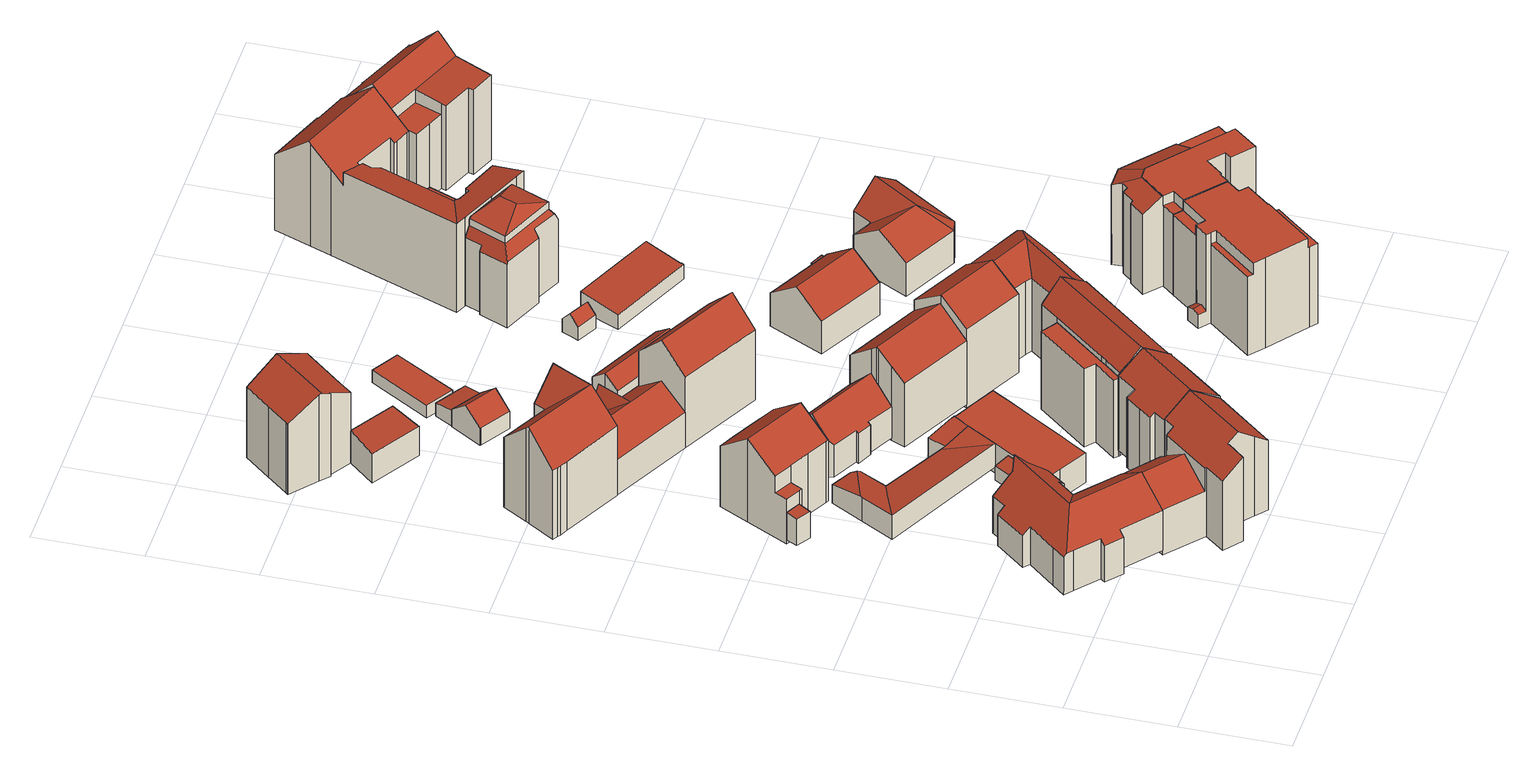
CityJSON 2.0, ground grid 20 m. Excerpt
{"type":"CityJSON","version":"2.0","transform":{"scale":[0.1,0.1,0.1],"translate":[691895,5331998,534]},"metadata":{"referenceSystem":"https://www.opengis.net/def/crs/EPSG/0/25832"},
"CityObjects":{
"building1":{"type":"Building","attributes":{"Gemeindeschluessel":"09162000","HoeheDach":"549.790","HoeheGrund":"536.860","Methode":"2000","NiedrigsteTraufeDesGebaeudes":"543.605","Geometrietyp2DReferenz":"3000","function":"31001_1000","roofType":"3100","measuredHeight":12.93,"storeysAboveGround":3},"geometry":[{"type":"MultiSurface","lod":"2","boundaries":[[[0,1,2,3]],[[4,5,6,7]],[[8,9,10,11,12,13,14,15,16]],[[17,18,19,20]],[[21,22,23,24]],[[25,26,27,28]],[[29,30,31,32,33,34,35,36,18,17,37,1,0,38,21,24,39,25,28,4,7,40,41]],[[33,12,11,34]],[[42,41,40,43]],[[38,44,22,21]],[[31,14,13,32]],[[45,6,5,27,26,46,23,9]],[[35,47,48,36]],[[35,34,11,10,47]],[[24,23,46,39]],[[45,43,40,7,6]],[[8,42,43,45,9]],[[23,22,44,3,2,20,19,48,47,10,9]],[[32,13,12,33]],[[28,27,5,4]],[[0,3,44,38]],[[30,15,14,31]],[[39,46,26,25]],[[15,30,29,16]],[[1,37,17,20,2]],[[36,48,19,18]],[[29,41,42,8,16]]],"semantics":{"surfaces":[{"type":"WallSurface"},{"type":"RoofSurface"},{"type":"GroundSurface"}],"values":[0,0,1,0,0,0,2,0,0,0,0,1,0,0,0,0,1,1,0,0,0,0,0,0,0,0,0]}}]},
"building2":{"type":"Building","attributes":{"Gemeindeschluessel":"09162000","HoeheDach":"542.207","HoeheGrund":"536.308","Methode":"1000","NiedrigsteTraufeDesGebaeudes":"541.855","Geometrietyp2DReferenz":"3000","function":"51009_1610","roofType":"9999","measuredHeight":5.9},"geometry":[{"type":"MultiSurface","lod":"2","boundaries":[[[49,50,51,52]],[[52,51,53,54]],[[50,49,55,56]],[[54,53,56,55]],[[50,56,53,51]],[[55,49,52,54]]],"semantics":{"surfaces":[{"type":"WallSurface"},{"type":"RoofSurface"},{"type":"GroundSurface"}],"values":[0,0,0,0,1,2]}}]},
"building3":{"type":"Building","attributes":{"Gemeindeschluessel":"09162000","HoeheDach":"555.390","HoeheGrund":"536.004","Methode":"2000","NiedrigsteTraufeDesGebaeudes":"545.475","Geometrietyp2DReferenz":"3000","function":"31001_1000","roofType":"3100","measuredHeight":19.39,"storeysAboveGround":5},"geometry":[{"type":"MultiSurface","lod":"2","boundaries":[[[57,58,59,60,61]],[[62,63,64,65,66,67]],[[68,69,57,61]],[[70,71,72,73,74,75]],[[76,77,78,79]],[[76,80,81,82,77]],[[72,83,68,61,60,82,81,67,66,73]],[[66,65,84,74,73]],[[57,69,85,71,70,86,87,63,62,80,76,79,88,58]],[[87,89,64,63]],[[62,67,81,80]],[[59,90,78,77,82,60]],[[84,65,64,89,91,92]],[[72,71,85,83]],[[88,90,59,58]],[[74,84,92,75]],[[86,91,89,87]],[[79,78,90,88]],[[86,70,75,92,91]],[[69,68,83,85]]],"semantics":{"surfaces":[{"type":"WallSurface"},{"type":"RoofSurface"},{"type":"GroundSurface"}],"values":[0,0,0,0,0,0,1,0,2,0,0,1,1,0,0,1,0,0,0,0]}}]},
"building4":{"type":"Building","attributes":{"Gemeindeschluessel":"09162000","HoeheDach":"553.172","HoeheGrund":"535.550","Methode":"1000","NiedrigsteTraufeDesGebaeudes":"545.040","Geometrietyp2DReferenz":"3000","function":"31001_1000","roofType":"3100","measuredHeight":17.62,"storeysAboveGround":4},"geometry":[{"type":"MultiSurface","lod":"2","boundaries":[[[93,94,95,96]],[[97,98,99,100,101,102]],[[103,104,94,93]],[[105,106,107,108]],[[103,109,110,111,104]],[[111,110,107,106,112,113,102]],[[114,115,99,98]],[[96,95,116,117]],[[103,93,96,117,118,119,114,98,97,120,121,105,108,109]],[[97,102,113,120]],[[119,122,115,114]],[[106,105,121,112]],[[111,102,101,123,124,116,95,94,104]],[[120,113,112,121]],[[125,123,101,100]],[[115,122,125,100,99]],[[119,118,124,123,125,122]],[[108,107,110,109]],[[124,118,117,116]]],"semantics":{"surfaces":[{"type":"WallSurface"},{"type":"RoofSurface"},{"type":"GroundSurface"}],"values":[0,0,0,0,0,1,0,0,2,0,0,0,1,0,0,1,0,0,0]}}]},
"building5":{"type":"Building","attributes":{"Gemeindeschluessel":"09162000","HoeheDach":"555.890","HoeheGrund":"535.454","Methode":"2000","NiedrigsteTraufeDesGebaeudes":"550.057","Geometrietyp2DReferenz":"3000","function":"31001_9998","roofType":"3100","measuredHeight":20.44,"storeysAboveGround":4},"geometry":[{"type":"MultiSurface","lod":"2","boundaries":[[[126,127,128,129]],[[130,131,132,133]],[[134,135,132,131,128,127,136,137]],[[134,138,139,140,141,135]],[[139,142,143,144,140]],[[145,136,127,126]],[[129,128,131,130]],[[146,147,143,142]],[[147,146,148,149]],[[150,151,149,148]],[[151,152,145,126,129,130,133,153,144,143,147,149]],[[153,133,132,135,141]],[[152,151,150,138,134,137]],[[136,145,152,137]],[[146,142,139,138,150,148]],[[153,141,140,144]]],"semantics":{"surfaces":[{"type":"WallSurface"},{"type":"RoofSurface"},{"type":"GroundSurface"}],"values":[0,0,1,1,0,0,0,0,0,0,2,0,0,0,1,0]}}]},
"building6":{"type":"Building","attributes":{"Gemeindeschluessel":"09162000","HoeheDach":"540.651","HoeheGrund":"535.598","Methode":"2000","NiedrigsteTraufeDesGebaeudes":"539.568","Geometrietyp2DReferenz":"3000","function":"31001_2000","roofType":"1000","measuredHeight":5.05},"geometry":[{"type":"MultiSurface","lod":"2","boundaries":[[[154,155,156,157,158]],[[159,160,161,155,154,162]],[[163,164,165,166,167]],[[159,162,167,166,168]],[[163,167,162,154,158,169]],[[170,171,172,173]],[[157,174,175,169,158]],[[165,164,175,174]],[[166,165,174,157,156,176,170,173,168]],[[161,177,176,156,155]],[[176,177,171,170]],[[173,172,160,159,168]],[[169,175,164,163]],[[160,172,171,177,161]]],"semantics":{"surfaces":[{"type":"WallSurface"},{"type":"RoofSurface"},{"type":"GroundSurface"}],"values":[0,1,0,0,1,0,0,0,2,0,0,0,1,1]}}]},
"building7":{"type":"Building","attributes":{"Gemeindeschluessel":"09162000","HoeheDach":"539.870","HoeheGrund":"536.253","Methode":"2000","NiedrigsteTraufeDesGebaeudes":"539.256","Geometrietyp2DReferenz":"3000","function":"31001_2000","roofType":"2100","measuredHeight":3.62,"storeysAboveGround":1},"geometry":[{"type":"MultiSurface","lod":"2","boundaries":[[[178,179,180,181]],[[181,180,182,183]],[[183,182,184,185]],[[181,183,185,178]],[[185,184,179,178]],[[179,184,182,180]]],"semantics":{"surfaces":[{"type":"WallSurface"},{"type":"GroundSurface"},{"type":"RoofSurface"}],"values":[0,0,0,1,0,2]}}]},
"building8":{"type":"Building","attributes":{"Gemeindeschluessel":"09162000","HoeheDach":"555.240","HoeheGrund":"535.633","Methode":"2000","NiedrigsteTraufeDesGebaeudes":"550.496","Geometrietyp2DReferenz":"3000","function":"31001_1000","roofType":"3100","measuredHeight":19.61,"storeysAboveGround":5},"geometry":[{"type":"MultiSurface","lod":"2","boundaries":[[[186,187,188,189]],[[190,191,192,193]],[[194,195,196,197]],[[198,199,189,188]],[[199,198,191,190]],[[197,196,200,201]],[[202,203,204,205,206]],[[207,208,209,210]],[[202,209,208,211,186,189,199,190,193,212,194,197,201,213,203]],[[208,207,214,211]],[[194,212,215,216,195]],[[193,192,215,212]],[[207,210,206,205,216,215,192,191,198,188,187,214]],[[213,217,204,203]],[[202,206,210,209]],[[211,214,187,186]],[[201,200,217,213]],[[204,217,200,196,195,216,205]]],"semantics":{"surfaces":[{"type":"WallSurface"},{"type":"GroundSurface"},{"type":"RoofSurface"}],"values":[0,0,0,0,0,0,0,0,1,0,0,0,2,0,0,0,0,2]}}]},
"building9":{"type":"Building","attributes":{"Gemeindeschluessel":"09162000","HoeheDach":"540.573","HoeheGrund":"534.289","Methode":"2000","NiedrigsteTraufeDesGebaeudes":"540.573","Geometrietyp2DReferenz":"3000","function":"31001_1000","roofType":"1000","measuredHeight":6.28,"storeysAboveGround":2},"geometry":[{"type":"MultiSurface","lod":"2","boundaries":[[[218,219,220,221]],[[222,223,224,225]],[[226,227,228,229]],[[230,231,232,233]],[[234,235,227,226]],[[236,237,231,230]],[[232,231,237,220,219,238,228,227,235,239,224,223,171,172,240]],[[241,172,171,242]],[[233,232,240,243]],[[244,238,219,218]],[[229,228,238,244]],[[243,240,172,241]],[[245,239,235,234]],[[225,224,239,245]],[[242,171,223,222]],[[221,220,237,236]],[[243,241,242,222,225,245,234,226,229,244,218,221,236,230,233]]],"semantics":{"surfaces":[{"type":"WallSurface"},{"type":"RoofSurface"},{"type":"GroundSurface"}],"values":[0,0,0,0,0,0,1,0,0,0,0,0,0,0,0,0,2]}}]},
"building10":{"type":"Building","attributes":{"Gemeindeschluessel":"09162000","HoeheDach":"540.693","HoeheGrund":"535.608","Methode":"2000","NiedrigsteTraufeDesGebaeudes":"539.680","Geometrietyp2DReferenz":"3000","function":"31001_2000","roofType":"1000","measuredHeight":5.08},"geometry":[{"type":"MultiSurface","lod":"2","boundaries":[[[246,247,171,170]],[[170,171,248,176]],[[249,250,176,248]],[[176,250,251,252,246,170]],[[251,253,254,252]],[[249,248,171,247,254,253]],[[250,249,253,251]],[[252,254,247,246]]],"semantics":{"surfaces":[{"type":"WallSurface"},{"type":"GroundSurface"},{"type":"RoofSurface"}],"values":[0,0,0,1,0,2,0,0]}}]},
"building11":{"type":"Building","attributes":{"Gemeindeschluessel":"09162000","HoeheDach":"547.040","HoeheGrund":"535.499","Methode":"2000","NiedrigsteTraufeDesGebaeudes":"542.980","Geometrietyp2DReferenz":"3000","function":"31001_1000","roofType":"3100","measuredHeight":11.54,"storeysAboveGround":2},"geometry":[{"type":"MultiSurface","lod":"2","boundaries":[[[255,256,257,258,259]],[[260,261,255,259]],[[262,263,264,265,266,267,268]],[[269,262,268,270]],[[262,269,271,263]],[[272,257,256,264]],[[270,268,267,273]],[[272,274,275,258,257]],[[256,255,261,266,265,264]],[[260,259,258,275,276,277,271,269,270,273]],[[264,278,279,274,272]],[[263,271,277,280]],[[279,276,275,274]],[[260,273,267,266,261]],[[264,263,280,278]],[[277,276,279,278,280]]],"semantics":{"surfaces":[{"type":"WallSurface"},{"type":"RoofSurface"},{"type":"GroundSurface"}],"values":[0,0,1,0,0,1,0,0,1,2,1,0,0,0,1,0]}}]},
"building12":{"type":"Building","attributes":{"Gemeindeschluessel":"09162000","HoeheDach":"541.265","HoeheGrund":"535.370","Methode":"1000","NiedrigsteTraufeDesGebaeudes":"540.161","Geometrietyp2DReferenz":"3000","function":"31001_2000","roofType":"2100","measuredHeight":5.89},"geometry":[{"type":"MultiSurface","lod":"2","boundaries":[[[281,282,283,149]],[[284,285,282,281]],[[286,287,288,283,282,285,289]],[[290,289,285,284]],[[149,283,288,291]],[[292,293,290,284,281,149,291]],[[293,286,289,290]],[[286,293,292,287]],[[291,288,287,292]]],"semantics":{"surfaces":[{"type":"WallSurface"},{"type":"RoofSurface"},{"type":"GroundSurface"}],"values":[0,0,1,0,0,2,0,0,0]}}]},
"building13":{"type":"Building","attributes":{"Gemeindeschluessel":"09162000","HoeheDach":"541.976","HoeheGrund":"535.101","Methode":"2000","NiedrigsteTraufeDesGebaeudes":"541.285","Geometrietyp2DReferenz":"3000","function":"31001_1000","roofType":"1000","measuredHeight":6.88,"storeysAboveGround":2},"geometry":[{"type":"MultiSurface","lod":"2","boundaries":[[[294,295,296,297]],[[298,299,300,301]],[[300,299,296,295]],[[297,296,299,298]],[[301,300,295,294]],[[298,301,294,297]]],"semantics":{"surfaces":[{"type":"WallSurface"},{"type":"RoofSurface"},{"type":"GroundSurface"}],"values":[0,0,1,0,0,2]}}]},
"building14":{"type":"Building","attributes":{"Gemeindeschluessel":"09162000","HoeheDach":"553.659","HoeheGrund":"535.068","Methode":"1000","NiedrigsteTraufeDesGebaeudes":"550.116","Geometrietyp2DReferenz":"3000","function":"31001_1000","roofType":"3100","measuredHeight":18.59,"storeysAboveGround":5},"geometry":[{"type":"MultiSurface","lod":"2","boundaries":[[[302,303,304,305,306,307,308,309]],[[310,311,312,313]],[[314,315,316,317,318,319,320,321,310,313,322,297,323]],[[304,303,315,314,324]],[[319,307,306,320]],[[317,309,308,318]],[[324,325,326,327,312,311,305,304]],[[297,326,325,323]],[[324,314,323,325]],[[321,305,311,310]],[[315,303,302,316]],[[316,302,309,317]],[[320,306,305,321]],[[318,308,307,319]],[[313,312,327,322]],[[322,327,326,297]]],"semantics":{"surfaces":[{"type":"RoofSurface"},{"type":"WallSurface"},{"type":"GroundSurface"}],"values":[0,1,2,1,1,1,0,1,1,1,1,1,1,1,1,1]}}]},
"building15":{"type":"Building","attributes":{"Gemeindeschluessel":"09162000","HoeheDach":"547.038","HoeheGrund":"535.520","Methode":"2000","NiedrigsteTraufeDesGebaeudes":"541.830","Geometrietyp2DReferenz":"3000","function":"31001_1000","roofType":"3100","measuredHeight":11.52,"storeysAboveGround":2},"geometry":[{"type":"MultiSurface","lod":"2","boundaries":[[[328,329,330,331]],[[332,333,334,335]],[[336,337,329,328]],[[338,339,340,341]],[[339,338,342,343]],[[331,330,341,340]],[[332,344,345,346,333]],[[347,348,349,350,351]],[[338,341,330,329,337,351,350,346,345,352,353,342]],[[353,354,343,342]],[[347,351,337,336]],[[355,352,345,344]],[[350,349,334,333,346]],[[335,334,349,348]],[[354,353,352,355]],[[347,336,328,331,340,339,343,354,355,344,332,335,348]]],"semantics":{"surfaces":[{"type":"WallSurface"},{"type":"RoofSurface"},{"type":"GroundSurface"}],"values":[0,0,0,0,0,0,0,0,1,0,0,0,1,0,0,2]}}]},
"building16":{"type":"Building","attributes":{"Gemeindeschluessel":"09162000","HoeheDach":"538.329","HoeheGrund":"535.340","Methode":"1000","NiedrigsteTraufeDesGebaeudes":"537.984","Geometrietyp2DReferenz":"3000","function":"31001_2000","roofType":"1000","measuredHeight":2.99},"geometry":[{"type":"MultiSurface","lod":"2","boundaries":[[[356,357,358,359]],[[357,360,361,358]],[[357,356,362,360]],[[358,361,363,359]],[[362,356,359,363]],[[360,362,363,361]]],"semantics":{"surfaces":[{"type":"WallSurface"},{"type":"GroundSurface"},{"type":"RoofSurface"}],"values":[0,0,1,2,0,0]}}]},
"building17":{"type":"Building","attributes":{"Gemeindeschluessel":"09162000","HoeheDach":"550.950","HoeheGrund":"534.260","Methode":"2000","NiedrigsteTraufeDesGebaeudes":"550.950","Geometrietyp2DReferenz":"3000","function":"31001_2000","roofType":"1000","measuredHeight":16.69},"geometry":[{"type":"MultiSurface","lod":"2","boundaries":[[[364,365,366,367]],[[368,369,370,371]],[[367,366,372,373]],[[373,372,374,375]],[[371,370,365,364]],[[376,377,378,379]],[[375,374,377,376]],[[380,381,369,368]],[[367,373,375,376,379,380,368,371,364]],[[372,366,365,370,369,381,378,377,374]],[[381,380,379,378]]],"semantics":{"surfaces":[{"type":"WallSurface"},{"type":"GroundSurface"},{"type":"RoofSurface"}],"values":[0,0,0,0,0,0,0,0,1,2,0]}}]},
"building18":{"type":"Building","attributes":{"Gemeindeschluessel":"09162000","HoeheDach":"541.717","HoeheGrund":"535.120","Methode":"1000","NiedrigsteTraufeDesGebaeudes":"538.789","Geometrietyp2DReferenz":"3000","function":"31001_1000","roofType":"3100","measuredHeight":6.6,"storeysAboveGround":1},"geometry":[{"type":"MultiSurface","lod":"2","boundaries":[[[382,383,384,385]],[[386,387,388,389]],[[389,388,390,391]],[[386,389,391,392,393,382,385,394]],[[387,395,384,383,396]],[[397,396,383,382,393,392]],[[394,395,387,386]],[[390,388,387,396,397]],[[391,390,397,392]],[[385,384,395,394]]],"semantics":{"surfaces":[{"type":"WallSurface"},{"type":"GroundSurface"},{"type":"RoofSurface"}],"values":[0,0,0,1,2,0,0,2,0,0]}}]},
"building19":{"type":"Building","attributes":{"Gemeindeschluessel":"09162000","HoeheDach":"553.267","HoeheGrund":"534.980","Methode":"1000","NiedrigsteTraufeDesGebaeudes":"548.539","Geometrietyp2DReferenz":"3000","function":"31001_1000","roofType":"3100","measuredHeight":18.29,"storeysAboveGround":4},"geometry":[{"type":"MultiSurface","lod":"2","boundaries":[[[398,399,400,401]],[[402,403,404,405]],[[406,407,408,409,410,404,403]],[[411,412,410,409,413]],[[414,406,403,402]],[[401,415,413,409,408,416,417,398]],[[401,400,418,415]],[[419,407,406,414]],[[411,413,415,418]],[[405,404,410,412]],[[420,417,416,421]],[[419,414,402,405,412,411,418,400,399,420,421]],[[419,421,416,408,407]],[[399,398,417,420]]],"semantics":{"surfaces":[{"type":"WallSurface"},{"type":"RoofSurface"},{"type":"GroundSurface"}],"values":[0,0,1,0,0,1,0,0,0,0,0,2,0,0]}}]},
"building20":{"type":"Building","attributes":{"Gemeindeschluessel":"09162000","HoeheDach":"555.740","HoeheGrund":"535.516","Methode":"2000","NiedrigsteTraufeDesGebaeudes":"550.529","Geometrietyp2DReferenz":"3000","function":"31001_1000","roofType":"3100","measuredHeight":20.22,"storeysAboveGround":5},"geometry":[{"type":"MultiSurface","lod":"2","boundaries":[[[273,422,423,270]],[[260,424,425,422,273]],[[426,427,425,424]],[[428,426,424,260]],[[270,423,429,430]],[[430,429,427,426,428]],[[427,429,423,422,425]],[[260,273,270,430,428]]],"semantics":{"surfaces":[{"type":"WallSurface"},{"type":"RoofSurface"},{"type":"GroundSurface"}],"values":[0,0,1,0,0,0,1,2]}}]},
"building21":{"type":"Building","attributes":{"Gemeindeschluessel":"09162000","HoeheDach":"555.350","HoeheGrund":"534.350","Methode":"2000","NiedrigsteTraufeDesGebaeudes":"550.648","Geometrietyp2DReferenz":"3000","function":"31001_1000","roofType":"3100","measuredHeight":21,"storeysAboveGround":5},"geometry":[{"type":"MultiSurface","lod":"2","boundaries":[[[431,432,433,434]],[[435,436,437,438,439]],[[434,433,440,441]],[[442,443,436,435]],[[444,445,446,447,448,449,450,442,435,439,431,434,441,451,452,453]],[[438,437,454,455,456,457,458,440,433,432]],[[450,459,443,442]],[[441,440,458,451]],[[447,460,461,448]],[[439,438,432,431]],[[444,455,454,462,445]],[[451,458,457,452]],[[453,456,455,444]],[[452,457,456,453]],[[448,461,463,449]],[[449,463,459,450]],[[436,443,459,463,461,460,464,462,454,437]],[[446,464,460,447]],[[445,462,464,446]]],"semantics":{"surfaces":[{"type":"WallSurface"},{"type":"GroundSurface"},{"type":"RoofSurface"}],"values":[0,0,0,0,1,2,0,0,0,0,0,0,0,0,0,0,2,0,0]}}]},
"building22":{"type":"Building","attributes":{"Gemeindeschluessel":"09162000","HoeheDach":"538.521","HoeheGrund":"535.190","Methode":"1000","NiedrigsteTraufeDesGebaeudes":"537.989","Geometrietyp2DReferenz":"3000","function":"31001_2000","roofType":"1000","measuredHeight":3.33},"geometry":[{"type":"MultiSurface","lod":"2","boundaries":[[[465,466,467,468]],[[469,470,471,467,466,472]],[[473,472,466,465]],[[473,465,468,474,475,476]],[[468,467,471,474]],[[474,471,470,475]],[[475,470,469,476]],[[476,469,472,473]]],"semantics":{"surfaces":[{"type":"WallSurface"},{"type":"RoofSurface"},{"type":"GroundSurface"}],"values":[0,1,0,2,0,0,0,0]}}]},
"building23":{"type":"Building","attributes":{"Gemeindeschluessel":"09162000","HoeheDach":"537.920","HoeheGrund":"535.200","Methode":"1000","NiedrigsteTraufeDesGebaeudes":"537.920","Geometrietyp2DReferenz":"3000","function":"31001_2000","roofType":"1000","measuredHeight":2.72},"geometry":[{"type":"MultiSurface","lod":"2","boundaries":[[[477,478,479,480]],[[477,480,481,482]],[[483,481,480,479]],[[479,478,484,483]],[[478,477,482,484]],[[484,482,481,483]]],"semantics":{"surfaces":[{"type":"WallSurface"},{"type":"RoofSurface"},{"type":"GroundSurface"}],"values":[0,1,0,2,0,0]}}]},
"building24":{"type":"Building","attributes":{"Gemeindeschluessel":"09162000","HoeheDach":"540.823","HoeheGrund":"535.260","Methode":"1000","NiedrigsteTraufeDesGebaeudes":"538.628","Geometrietyp2DReferenz":"3000","function":"31001_2000","roofType":"3100","measuredHeight":5.56},"geometry":[{"type":"MultiSurface","lod":"2","boundaries":[[[485,486,487,488]],[[489,490,485,488,491,492]],[[492,493,494,489]],[[494,493,495,487]],[[496,494,487,486]],[[488,487,495,491]],[[489,494,496,490]],[[491,495,493,492]],[[490,496,486,485]]],"semantics":{"surfaces":[{"type":"WallSurface"},{"type":"GroundSurface"},{"type":"RoofSurface"}],"values":[0,1,0,2,2,0,0,0,0]}}]},
"building25":{"type":"Building","attributes":{"Gemeindeschluessel":"09162000","HoeheDach":"555.090","HoeheGrund":"534.170","Methode":"1000","NiedrigsteTraufeDesGebaeudes":"551.019","Geometrietyp2DReferenz":"3000","function":"31001_1000","roofType":"3100","measuredHeight":20.92,"storeysAboveGround":5},"geometry":[{"type":"MultiSurface","lod":"2","boundaries":[[[497,498,499,500]],[[501,502,498,497]],[[503,504,502,501]],[[504,505,506,507,508]],[[509,510,511,512,503,501,497,500]],[[500,499,513,509]],[[510,507,506,511]],[[512,505,504,503]],[[498,502,504,508,513,499]],[[509,513,508,507,510]],[[511,506,505,512]]],"semantics":{"surfaces":[{"type":"WallSurface"},{"type":"RoofSurface"},{"type":"GroundSurface"}],"values":[0,0,0,1,2,0,0,0,1,0,0]}}]},
"building26":{"type":"Building","attributes":{"Gemeindeschluessel":"09162000","HoeheDach":"553.406","HoeheGrund":"534.776","Methode":"2000","NiedrigsteTraufeDesGebaeudes":"550.276","Geometrietyp2DReferenz":"3000","function":"31001_1000","roofType":"3100","measuredHeight":18.63,"storeysAboveGround":5},"geometry":[{"type":"MultiSurface","lod":"2","boundaries":[[[514,515,516,517]],[[518,519,520,521]],[[517,516,522,523]],[[524,525,526,527]],[[528,529,530,531]],[[525,524,529,528]],[[515,532,533,534,535,536]],[[536,535,537,538,520,519,539]],[[514,540,532,515]],[[521,520,538,541]],[[542,539,519,518]],[[537,543,541,538]],[[536,539,530,529,524,527,544]],[[532,540,545,533]],[[536,544,522,516,515]],[[531,530,539,542]],[[546,534,533,545]],[[546,543,537,535,534]],[[546,545,540,514,517,523,526,525,528,531,542,518,521,541,543]],[[544,527,526,523,522]]],"semantics":{"surfaces":[{"type":"WallSurface"},{"type":"RoofSurface"},{"type":"GroundSurface"}],"values":[0,0,0,0,0,0,1,1,0,0,0,0,1,0,1,0,0,0,2,0]}}]},
"building27":{"type":"Building","attributes":{"Gemeindeschluessel":"09162000","HoeheDach":"539.997","HoeheGrund":"535.320","Methode":"1000","NiedrigsteTraufeDesGebaeudes":"538.098","Geometrietyp2DReferenz":"3000","function":"31001_2000","roofType":"3100","measuredHeight":4.68},"geometry":[{"type":"MultiSurface","lod":"2","boundaries":[[[547,548,549,550]],[[551,547,550,552,553,554]],[[548,547,551,554,555,556]],[[548,556,557,549]],[[549,557,558,553,552,550]],[[553,558,555,554]],[[556,555,558,557]]],"semantics":{"surfaces":[{"type":"WallSurface"},{"type":"GroundSurface"},{"type":"RoofSurface"}],"values":[0,1,0,2,0,0,2]}}]},
"building28":{"type":"Building","attributes":{"Gemeindeschluessel":"09162000","HoeheDach":"555.130","HoeheGrund":"535.900","Methode":"2000","NiedrigsteTraufeDesGebaeudes":"538.638","Geometrietyp2DReferenz":"3000","function":"31001_1000","roofType":"1000","measuredHeight":19.23,"storeysAboveGround":7},"geometry":[{"type":"MultiSurface","lod":"2","boundaries":[[[559,560,561,562]],[[563,564,565,566,567,568]],[[569,570,571,572]],[[569,573,574,570]],[[559,575,571,570,574,560]],[[576,577,578,579,580,581,564,563,582,583,575,559,562,584,585]],[[586,587,588,589]],[[590,591,565,592]],[[567,589,588,568]],[[576,585,593,594,595,596]],[[562,561,597,584]],[[598,599,591,590]],[[598,590,592,600]],[[601,602,603,596,595,604]],[[581,580,605,599,598,600]],[[586,606,607,583,582,587]],[[575,583,607,608,572,571]],[[576,596,603,577]],[[572,608,573,569]],[[564,581,600,592,565]],[[606,586,589,567,566]],[[584,597,593,585]],[[606,566,565,591,599,605,609,594,593,597,561,560,574,573,608,607]],[[577,603,602,578]],[[578,602,601,579]],[[580,579,601,604,609,605]],[[595,594,609,604]],[[587,582,563,568,588]]],"semantics":{"surfaces":[{"type":"WallSurface"},{"type":"RoofSurface"},{"type":"GroundSurface"}],"values":[0,0,1,0,0,2,1,0,1,0,0,0,1,1,0,0,0,0,0,0,0,0,1,0,0,0,0,0]}}]},
"building29":{"type":"Building","attributes":{"Gemeindeschluessel":"09162000","HoeheDach":"546.870","HoeheGrund":"535.594","Methode":"2000","NiedrigsteTraufeDesGebaeudes":"542.592","Geometrietyp2DReferenz":"3000","function":"31001_1000","roofType":"3100","measuredHeight":11.28,"storeysAboveGround":2},"geometry":[{"type":"MultiSurface","lod":"2","boundaries":[[[610,611,612,613,614]],[[614,613,615,616]],[[617,615,613,612]],[[610,614,616,618]],[[618,619,611,610]],[[616,615,617,619,618]],[[619,617,612,611]]],"semantics":{"surfaces":[{"type":"WallSurface"},{"type":"RoofSurface"},{"type":"GroundSurface"}],"values":[0,0,1,2,0,0,1]}}]},
"building30":{"type":"Building","attributes":{"Gemeindeschluessel":"09162000","HoeheDach":"539.420","HoeheGrund":"535.330","Methode":"1000","NiedrigsteTraufeDesGebaeudes":"538.447","Geometrietyp2DReferenz":"3000","function":"31001_2000","roofType":"1000","measuredHeight":4.09},"geometry":[{"type":"MultiSurface","lod":"2","boundaries":[[[620,621,622,623]],[[624,625,622,621,626,627,628,629]],[[630,629,628,631]],[[632,627,626,633]],[[634,630,631,632,633,620,623,635]],[[631,628,627,632]],[[634,624,629,630]],[[633,626,621,620]],[[635,625,624,634]],[[623,622,625,635]]],"semantics":{"surfaces":[{"type":"WallSurface"},{"type":"RoofSurface"},{"type":"GroundSurface"}],"values":[0,1,0,0,2,0,0,0,0,0]}}]},
"building31":{"type":"Building","attributes":{"Gemeindeschluessel":"09162000","HoeheDach":"555.060","HoeheGrund":"535.115","Methode":"2000","NiedrigsteTraufeDesGebaeudes":"548.521","Geometrietyp2DReferenz":"3000","function":"31001_1000","roofType":"3200","measuredHeight":19.95,"storeysAboveGround":4},"geometry":[{"type":"MultiSurface","lod":"2","boundaries":[[[636,637,638,639]],[[640,641,642,643,644]],[[640,644,645,646]],[[647,648,649,650]],[[645,651,652,653,654,646]],[[643,655,651,645,644]],[[656,657,658,659,660,649,648]],[[661,662,663]],[[664,658,657,665,666]],[[656,667,665,657]],[[646,661,663,659]],[[642,641,664,666]],[[659,663,668,660]],[[669,653,652,670]],[[664,641,640,646,659,658]],[[671,650,649,660,668,639,638]],[[661,672,637,636,662]],[[667,656,648,647]],[[670,652,651,655]],[[669,671,638,637,672,654,653]],[[662,636,639,668,663]],[[643,642,666,665,667,647,650,671,669,670,655]],[[654,672,661,646]]],"semantics":{"surfaces":[{"type":"RoofSurface"},{"type":"WallSurface"},{"type":"GroundSurface"}],"values":[0,1,0,1,0,1,0,0,1,1,1,1,1,1,0,1,0,1,1,1,0,2,1]}}]},
"building32":{"type":"Building","attributes":{"Gemeindeschluessel":"09162000","HoeheDach":"537.860","HoeheGrund":"535.702","Methode":"2000","NiedrigsteTraufeDesGebaeudes":"537.860","Geometrietyp2DReferenz":"3000","function":"31001_2000","roofType":"1000","measuredHeight":2.16},"geometry":[{"type":"MultiSurface","lod":"2","boundaries":[[[673,674,675,676]],[[677,678,679,680]],[[681,680,679,676,675]],[[674,682,681,675]],[[674,673,678,677,682]],[[677,680,681,682]],[[678,673,676,679]]],"semantics":{"surfaces":[{"type":"WallSurface"},{"type":"RoofSurface"},{"type":"GroundSurface"}],"values":[0,0,1,0,2,0,0]}}]},
"building33":{"type":"Building","attributes":{"Gemeindeschluessel":"09162000","HoeheDach":"555.190","HoeheGrund":"535.870","Methode":"2000","NiedrigsteTraufeDesGebaeudes":"552.567","Geometrietyp2DReferenz":"3000","function":"31001_1000","roofType":"1000","measuredHeight":19.32,"storeysAboveGround":6},"geometry":[{"type":"MultiSurface","lod":"2","boundaries":[[[683,684,685,686]],[[687,688,689,690,691]],[[692,691,690,693]],[[694,695,696,697]],[[698,699,700,701]],[[702,703,695,694]],[[704,705,684,683]],[[575,559,706,703,702,707]],[[708,709,710,711]],[[702,694,697,707]],[[712,713,714,688]],[[715,716,717,718]],[[719,720,721,722]],[[723,724,719,722]],[[717,716,698,701]],[[698,716,715,725,726,714,713,727,696,695,703,706,728,729,699]],[[725,715,718,730,724,723]],[[730,693,690,720,719,724]],[[688,714,726,689]],[[721,720,690,689]],[[711,710,705,704]],[[731,732,727,713,712,733]],[[692,686,685,687,691]],[[700,699,729,734]],[[731,733,709,708]],[[732,575,707,697,696,727]],[[734,729,728,735]],[[718,717,701,700,734,735,559,575,732,731,708,711,704,683,686,692,693,730]],[[712,688,687,685,684,705,710,709,733]],[[735,728,706,559]],[[726,725,723,722,721,689]]],"semantics":{"surfaces":[{"type":"WallSurface"},{"type":"RoofSurface"},{"type":"GroundSurface"}],"values":[0,1,0,0,0,0,0,0,0,1,0,0,0,1,0,1,0,0,0,1,0,0,0,0,0,0,0,2,1,0,0]}}]},
"building34":{"type":"Building","attributes":{"Gemeindeschluessel":"09162000","HoeheDach":"546.710","HoeheGrund":"535.664","Methode":"2000","NiedrigsteTraufeDesGebaeudes":"542.306","Geometrietyp2DReferenz":"3000","function":"31001_9998","roofType":"3100","measuredHeight":11.05,"storeysAboveGround":2},"geometry":[{"type":"MultiSurface","lod":"2","boundaries":[[[736,737,738,739,740]],[[741,742,743,744]],[[741,745,746,742]],[[742,746,747,748,743]],[[745,741,749,750]],[[737,750,749,751,738]],[[744,752,753,740,739]],[[743,748,752,744]],[[736,740,753,754]],[[741,744,751,749]],[[746,745,750,737,736,754,747]],[[747,754,753,752,748]],[[744,739,738,751]]],"semantics":{"surfaces":[{"type":"WallSurface"},{"type":"RoofSurface"},{"type":"GroundSurface"}],"values":[0,1,0,0,0,0,1,1,0,1,2,0,1]}}]},
"building35":{"type":"Building","attributes":{"Gemeindeschluessel":"09162000","HoeheDach":"557.010","HoeheGrund":"534.940","Methode":"2000","NiedrigsteTraufeDesGebaeudes":"550.810","Geometrietyp2DReferenz":"3000","function":"31001_1000","roofType":"3100","measuredHeight":22.07,"storeysAboveGround":4},"geometry":[{"type":"MultiSurface","lod":"2","boundaries":[[[755,756,757,758,759]],[[760,761,762,763]],[[764,765,766,767]],[[768,769,770,771,772,773]],[[774,775,776,777,778]],[[779,770,769,780]],[[781,782,774,778]],[[783,779,780,784]],[[785,767,766,786,787]],[[788,789,790,791]],[[792,793,772,771]],[[794,795,796,797]],[[793,792,798,799,800,801]],[[757,802,773,772,793,801,758]],[[763,762,803,804]],[[791,790,765,764]],[[805,806,807,808]],[[804,803,783,784]],[[785,760,763,804,784,780,769,768,809,756,755,810,797,796,811,812,808,807,800,799,775,774,782,788,791,764,767]],[[812,813,805,808]],[[805,813,814,795,794,815,759,758,801,806]],[[807,806,801,800]],[[811,814,813,812]],[[795,814,811,796]],[[787,761,760,785]],[[768,773,802,809]],[[757,756,809,802]],[[782,781,789,788]],[[779,783,803,762,761,787,786,777,776,798,792,771,770]],[[759,815,810,755]],[[799,798,776,775]],[[781,778,777,786,766,765,790,789]],[[810,815,794,797]]],"semantics":{"surfaces":[{"type":"WallSurface"},{"type":"RoofSurface"},{"type":"GroundSurface"}],"values":[0,0,0,0,0,0,0,0,0,0,0,0,0,1,0,0,0,0,2,0,1,0,0,0,0,0,0,0,1,0,0,1,0]}}]},
"building36":{"type":"Building","attributes":{"Gemeindeschluessel":"09162000","HoeheDach":"537.542","HoeheGrund":"535.160","Methode":"1000","NiedrigsteTraufeDesGebaeudes":"537.542","Geometrietyp2DReferenz":"3000","function":"31001_2000","roofType":"1000","measuredHeight":2.38},"geometry":[{"type":"MultiSurface","lod":"2","boundaries":[[[816,817,818,819]],[[820,821,817,816]],[[822,823,819,818]],[[821,822,818,817]],[[823,820,816,819]],[[823,822,821,820]]],"semantics":{"surfaces":[{"type":"GroundSurface"},{"type":"WallSurface"},{"type":"RoofSurface"}],"values":[0,1,1,1,1,2]}}]},
"building37":{"type":"Building","attributes":{"Gemeindeschluessel":"09162000","HoeheDach":"557.380","HoeheGrund":"535.140","Methode":"2000","NiedrigsteTraufeDesGebaeudes":"550.390","Geometrietyp2DReferenz":"3000","function":"31001_9998","roofType":"3100","measuredHeight":22.24,"storeysAboveGround":5},"geometry":[{"type":"MultiSurface","lod":"2","boundaries":[[[824,825,826,827]],[[828,829,830,831,832,833,834]],[[835,828,834,836]],[[837,838,839,840]],[[841,842,843,844]],[[824,845,830,829,825]],[[846,847,848,849]],[[831,850,843,842,851,852,853,839,838,832]],[[840,839,853,854]],[[855,851,842,841]],[[856,849,848,836,834,833]],[[857,826,825,829,828,858,859,860]],[[861,858,828,835]],[[845,824,827,862,863,864,865,846,849,856,837,840,854,866,855,841,844,867]],[[827,826,857,862]],[[845,867,850,831,830]],[[865,864,859,858,861,868]],[[868,861,835,836,848,847]],[[862,857,860,863]],[[866,852,851,855]],[[837,856,833,832,838]],[[844,843,850,867]],[[854,853,852,866]],[[863,860,859,864]],[[865,868,847,846]]],"semantics":{"surfaces":[{"type":"WallSurface"},{"type":"RoofSurface"},{"type":"GroundSurface"}],"values":[0,1,0,0,0,0,0,1,0,0,0,1,0,2,0,0,0,1,0,0,0,0,0,0,0]}}]}
},
"vertices":[
[179,404,29],[168,413,29],[168,413,96],[179,404,108],[263,323,29],[263,323,107],[255,330,116],[255,330,29],[266,188,158],[152,283,158],[72,267,114],[83,258,114],[125,222,114],[119,213,106],[149,188,106],[158,198,115],[227,141,115],[121,357,29],[132,347,29],[132,347,109],[121,357,96],[231,404,29],[231,404,143],[257,408,158],[257,408,29],[291,359,29],[291,359,108],[292,359,107],[292,359,29],[227,141,29],[158,198,29],[149,188,29],[119,213,29],[125,222,29],[83,258,29],[67,271,29],[87,294,29],[137,376,29],[200,430,29],[259,386,29],[227,297,29],[304,234,29],[304,234,116],[227,297,117],[200,430,108],[228,298,116],[259,386,144],[67,271,109],[87,294,109],
[126,748,23],[126,748,82],[114,725,79],[114,725,23],[88,742,79],[88,742,23],[98,762,23],[98,762,82],
[328,54,20],[370,20,20],[370,20,189],[344,41,214],[328,54,199],[378,163,20],[362,175,20],[362,175,121],[366,172,121],[366,172,165],[378,163,176],[299,20,198],[299,20,20],[227,141,20],[295,84,20],[295,84,167],[294,85,165],[294,85,116],[227,141,116],[483,110,20],[483,110,168],[431,48,168],[431,48,20],[394,183,20],[394,183,176],[434,150,214],[265,47,167],[332,132,158],[265,47,20],[304,234,20],[368,183,20],[392,2,20],[368,183,115],[392,2,168],[304,234,115],[265,187,158],
[229,725,15],[229,725,145],[225,727,145],[225,727,15],[139,841,15],[98,762,15],[98,762,110],[110,785,110],[110,785,145],[139,841,192],[258,780,15],[258,780,191],[241,859,15],[241,859,145],[272,843,145],[272,843,15],[287,835,15],[287,835,145],[258,780,192],[194,882,146],[167,896,145],[126,748,15],[126,748,110],[185,748,145],[185,748,15],[144,768,15],[132,745,15],[167,896,15],[194,882,15],[132,745,110],[144,767,145],[144,768,145],[144,767,110],
[23,1136,14],[23,1136,161],[18,1139,161],[18,1139,14],[8,1145,14],[8,1145,162],[41,1195,218],[41,1195,14],[181,1125,219],[41,1196,219],[38,1129,161],[153,1072,162],[182,1126,218],[164,1202,162],[73,1248,162],[44,1201,214],[165,1202,162],[165,1202,14],[73,1248,14],[38,1129,14],[176,1223,162],[176,1223,14],[222,1202,218],[222,1202,14],[204,1168,218],[204,1168,14],[153,1072,14],[44,1201,14],
[244,629,56],[243,628,56],[243,628,16],[271,680,16],[271,680,56],[155,593,67],[388,479,66],[363,565,56],[156,594,66],[192,658,66],[224,716,56],[224,716,16],[190,656,16],[190,656,66],[155,593,16],[269,685,57],[426,534,16],[426,534,66],[391,477,66],[391,477,16],[264,695,16],[264,695,56],[373,559,16],[373,559,58],
[337,391,23],[337,391,59],[311,408,53],[311,408,23],[348,466,53],[348,466,23],[374,450,59],[374,450,23],
[446,261,16],[446,261,165],[447,263,165],[447,263,16],[489,289,16],[489,289,176],[491,287,179],[491,287,16],[533,253,16],[533,253,208],[574,220,171],[574,220,16],[458,252,176],[458,252,16],[572,218,170],[572,218,16],[394,183,16],[483,110,16],[483,110,171],[438,148,212],[394,183,173],[404,211,165],[404,211,16],[412,205,16],[412,205,172],[423,234,16],[511,271,16],[550,191,16],[423,234,165],[511,271,196],[529,257,212],[550,191,171],
[468,420,3],[468,420,66],[443,381,66],[443,381,3],[444,562,3],[444,562,66],[474,547,66],[474,547,3],[527,514,3],[527,514,66],[511,488,66],[511,488,3],[406,324,3],[406,324,66],[351,353,66],[351,353,3],[530,518,3],[530,518,66],[428,358,3],[428,358,66],[482,443,66],[511,528,66],[323,368,66],[391,477,3],[426,534,3],[323,368,3],[482,443,3],[511,528,3],
[444,562,16],[444,562,67],[373,559,57],[388,593,57],[388,593,16],[440,566,16],[444,563,16],[440,566,66],[444,563,67],
[153,1072,90],[179,1120,130],[204,1168,90],[204,1168,15],[153,1072,15],[307,995,15],[307,995,91],[361,1088,91],[304,1117,91],[262,1078,130],[279,1069,130],[331,1043,130],[354,1089,92],[359,1086,93],[361,1088,15],[359,1086,15],[304,1117,15],[270,1134,90],[354,1089,15],[271,1134,93],[271,1134,15],[280,1151,15],[313,1135,15],[296,1143,130],[280,1151,92],[313,1135,90],
[226,1210,14],[226,1210,70],[222,1202,71],[248,1195,14],[248,1195,70],[191,1276,62],[165,1229,73],[176,1224,72],[269,1228,62],[269,1228,14],[176,1224,14],[165,1229,14],[191,1276,14],
[83,1480,11],[83,1480,73],[126,1529,80],[126,1529,11],[209,1478,11],[209,1478,80],[175,1423,73],[175,1423,11],
[15,1608,162],[64,1567,195],[66,1564,197],[153,1665,197],[95,1702,161],[53,1653,161],[19,1613,161],[15,1609,161],[211,1628,11],[211,1628,161],[147,1554,161],[147,1554,11],[81,1552,11],[64,1567,11],[15,1608,11],[15,1609,11],[19,1613,11],[53,1653,11],[95,1702,11],[153,1665,11],[128,1531,11],[84,1555,11],[81,1552,187],[84,1555,187],[126,1529,161],[128,1531,161],
[436,693,15],[436,693,113],[423,666,82],[423,666,15],[330,814,15],[330,814,84],[331,815,82],[331,815,15],[437,696,15],[437,696,116],[370,689,78],[370,689,15],[371,693,15],[371,693,83],[342,702,79],[342,702,15],[293,742,15],[293,742,93],[310,774,130],[443,707,15],[463,750,15],[463,750,82],[443,708,130],[443,707,129],[295,732,84],[344,707,83],[344,707,15],[295,732,15],
[248,1195,13],[301,1169,13],[301,1169,43],[248,1195,43],[318,1199,13],[318,1199,40],[269,1228,13],[269,1228,40],
[610,428,3],[610,428,169],[526,328,169],[526,328,3],[499,351,3],[499,351,169],[580,448,169],[580,448,3],[518,318,169],[518,318,3],[491,287,169],[491,287,3],[489,289,3],[489,289,169],[482,295,169],[482,295,3],[517,336,3],[517,336,169],
[266,1391,11],[266,1391,48],[267,1390,48],[267,1390,11],[305,1325,11],[305,1325,77],[286,1295,48],[286,1295,11],[230,1330,48],[230,1330,11],[228,1331,11],[247,1361,11],[323,1355,11],[323,1355,48],[247,1361,77],[228,1331,48],
[466,747,146],[466,747,10],[463,750,10],[463,750,145],[411,640,10],[411,640,146],[423,666,168],[423,666,10],[551,570,145],[579,622,191],[579,624,193],[437,695,193],[436,693,191],[437,696,10],[436,693,10],[437,696,192],[551,570,10],[443,707,182],[606,676,148],[465,746,148],[443,707,10],[579,622,10],[465,746,10],[606,676,10],
[354,1089,166],[359,1086,166],[307,995,165],[330,1042,217],[464,915,165],[488,962,217],[464,915,15],[512,1009,165],[512,1009,15],
[491,287,4],[491,287,180],[518,318,180],[518,318,4],[533,253,4],[533,253,207],[526,259,214],[511,271,199],[511,271,4],[526,328,180],[526,328,4],[574,220,4],[574,220,167],[674,442,4],[686,436,4],[704,427,4],[734,411,4],[600,250,4],[577,222,4],[575,220,4],[610,428,4],[637,462,4],[642,460,4],[677,441,214],[674,442,211],[642,460,184],[637,462,180],[610,428,180],[575,220,167],[734,411,167],[600,250,166],[686,436,207],[577,222,166],[704,427,191],
[286,1424,12],[286,1424,40],[324,1400,40],[324,1400,12],[267,1390,45],[323,1355,45],[344,1388,40],[266,1391,45],[266,1391,12],[344,1388,12],[323,1355,12],[267,1390,12],
[397,1521,39],[397,1521,12],[346,1551,12],[346,1551,39],[277,1437,39],[328,1406,39],[277,1437,12],[328,1406,12],
[390,1135,13],[390,1135,46],[403,1160,68],[403,1160,13],[550,1088,13],[537,1063,13],[415,1186,13],[562,1114,13],[562,1114,47],[550,1088,68],[415,1186,46],[537,1063,46],
[668,511,2],[668,511,170],[551,570,170],[551,570,2],[676,528,2],[676,528,183],[695,564,2],[695,564,211],[699,573,204],[723,617,170],[606,676,170],[579,623,211],[579,622,2],[606,676,2],[723,617,2],[699,573,2],[579,622,211],
[704,427,8],[704,427,194],[686,436,175],[686,436,8],[723,617,8],[723,617,165],[726,615,165],[726,615,8],[674,442,164],[674,442,8],[711,510,164],[711,510,8],[723,503,8],[723,503,163],[676,528,8],[676,528,165],[695,564,188],[695,564,8],[734,411,164],[798,488,164],[809,503,164],[832,548,174],[789,530,194],[838,559,167],[755,601,165],[699,573,194],[734,411,8],[755,601,8],[699,573,8],[838,559,8],[722,503,163],[798,488,8],[809,503,8],
[586,1226,13],[586,1226,41],[546,1246,41],[546,1246,13],[594,1242,13],[554,1262,13],[562,1278,13],[601,1258,13],[601,1258,41],[594,1242,60],[554,1262,60],[562,1278,41],
[1005,237,19],[1005,237,211],[985,213,211],[985,213,19],[842,245,19],[862,228,19],[862,228,211],[855,234,211],[855,234,47],[842,245,47],[892,246,190],[935,296,190],[919,309,190],[876,258,190],[892,246,211],[935,296,211],[919,309,19],[980,142,19],[952,109,19],[907,54,19],[894,64,19],[819,122,19],[792,145,19],[860,268,19],[875,256,19],[1000,200,19],[963,156,19],[874,257,47],[860,268,46],[850,256,52],[865,245,52],[871,221,187],[871,221,211],[862,228,187],[963,156,211],[964,155,211],[964,155,190],[980,142,190],[1000,200,211],[800,138,187],[800,138,211],[792,145,187],[894,64,190],[907,54,190],[952,109,190],[890,67,190],[819,122,211],[874,257,211],[875,256,211],[876,258,211],[890,67,211],
[613,839,16],[613,839,86],[639,891,129],[665,943,86],[665,943,16],[793,878,86],[793,878,16],[767,826,129],[741,773,16],[741,773,86],
[787,1192,13],[787,1192,54],[755,1122,45],[755,1122,13],[755,1119,45],[756,1122,45],[737,1214,54],[626,1263,54],[593,1189,44],[755,1118,44],[755,1118,13],[593,1189,13],[626,1263,13],[737,1214,13],[755,1119,13],[756,1122,13],
[649,1409,211],[710,1406,190],[659,1428,191],[607,1449,191],[684,1324,163],[635,1346,164],[635,1346,11],[693,1320,11],[693,1320,146],[695,1327,145],[681,1333,174],[579,1423,11],[579,1423,155],[593,1455,155],[593,1455,11],[708,1357,146],[703,1359,155],[722,1401,155],[712,1405,174],[708,1357,11],[574,1425,146],[551,1371,146],[553,1371,149],[572,1380,174],[603,1451,174],[681,1333,189],[635,1377,211],[572,1380,189],[631,1337,148],[551,1371,11],[631,1337,11],[574,1425,11],[603,1451,189],[722,1401,11],[703,1359,11],[659,1428,11],[712,1405,189],
[806,884,17],[803,874,17],[803,874,39],[806,884,39],[846,902,17],[821,914,17],[821,914,39],[846,902,39],[824,864,39],[824,864,17],
[962,401,19],[962,401,196],[973,412,196],[973,412,19],[972,422,193],[980,380,210],[1002,381,210],[1017,431,189],[972,431,189],[972,431,19],[1017,431,19],[954,318,191],[954,318,212],[938,332,212],[938,332,191],[1078,261,212],[1049,285,212],[1049,285,19],[1078,261,19],[935,296,191],[935,296,212],[955,406,19],[955,406,192],[1005,237,212],[919,309,191],[932,387,19],[932,387,189],[936,384,192],[936,384,19],[938,333,210],[938,333,212],[980,380,212],[1108,216,212],[1068,249,212],[1068,249,19],[1108,216,19],[1109,355,186],[1109,355,189],[1078,318,210],[1078,318,186],[1146,262,186],[1177,299,186],[1146,262,212],[1002,381,212],[939,332,212],[1019,254,212],[1022,253,212],[1177,299,19],[907,359,19],[939,332,19],[907,359,189],[1022,253,19],[1019,254,19],
[897,831,17],[858,850,17],[858,850,83],[894,832,83],[897,831,86],[910,688,87],[934,694,86],[935,696,87],[911,755,127],[910,688,17],[934,694,17],[1017,819,17],[1017,819,87],[801,743,87],[801,743,17],[829,797,127],[969,842,127],[920,866,85],[920,866,17],
[663,1483,9],[656,1494,9],[656,1494,179],[657,1492,179],[663,1483,181],[833,1618,9],[833,1618,168],[829,1620,168],[829,1620,9],[881,1751,9],[881,1751,172],[885,1750,172],[885,1750,9],[704,1650,9],[715,1676,9],[715,1676,178],[711,1666,170],[711,1666,182],[704,1650,182],[710,1819,9],[684,1750,9],[684,1750,228],[685,1753,230],[710,1819,170],[797,1641,176],[797,1641,9],[825,1776,170],[825,1776,9],[794,1633,168],[794,1633,9],[859,1684,9],[860,1686,230],[859,1684,228],[824,1773,9],[824,1773,172],[852,1762,172],[852,1762,9],[659,1686,170],[659,1686,198],[696,1482,177],[769,1455,176],[769,1455,9],[696,1482,9],[668,1709,191],[668,1709,9],[572,1464,9],[572,1464,198],[711,1633,179],[801,1630,168],[801,1630,9],[659,1428,198],[593,1455,198],[593,1455,9],[659,1428,9],[711,1633,9],[685,1474,9],[741,1393,9],[722,1401,9],[722,1401,198],[741,1393,198],[685,1474,181],
[826,1602,12],[859,1589,12],[839,1538,12],[806,1551,12],[826,1602,35],[859,1589,35],[839,1538,35],[806,1551,35],
[988,1516,11],[988,1516,192],[941,1534,192],[941,1534,11],[909,1627,198],[1015,1585,198],[1027,1615,229],[1029,1620,234],[860,1688,234],[859,1684,229],[846,1653,198],[909,1627,170],[846,1653,170],[885,1750,11],[885,1750,168],[945,1727,166],[945,1727,11],[1062,1679,11],[1062,1679,167],[1054,1681,168],[1054,1681,11],[1027,1615,11],[826,1602,11],[826,1602,170],[833,1618,170],[833,1618,11],[1035,1635,218],[1062,1681,165],[949,1728,164],[946,1730,164],[946,1730,11],[1062,1681,11],[859,1684,11],[944,1544,192],[889,1577,193],[890,1577,193],[887,1567,192],[889,1577,170],[944,1544,11],[887,1567,11],[890,1577,11],[859,1589,11],[949,1728,11],[1035,1635,11],[859,1589,170]
]}
